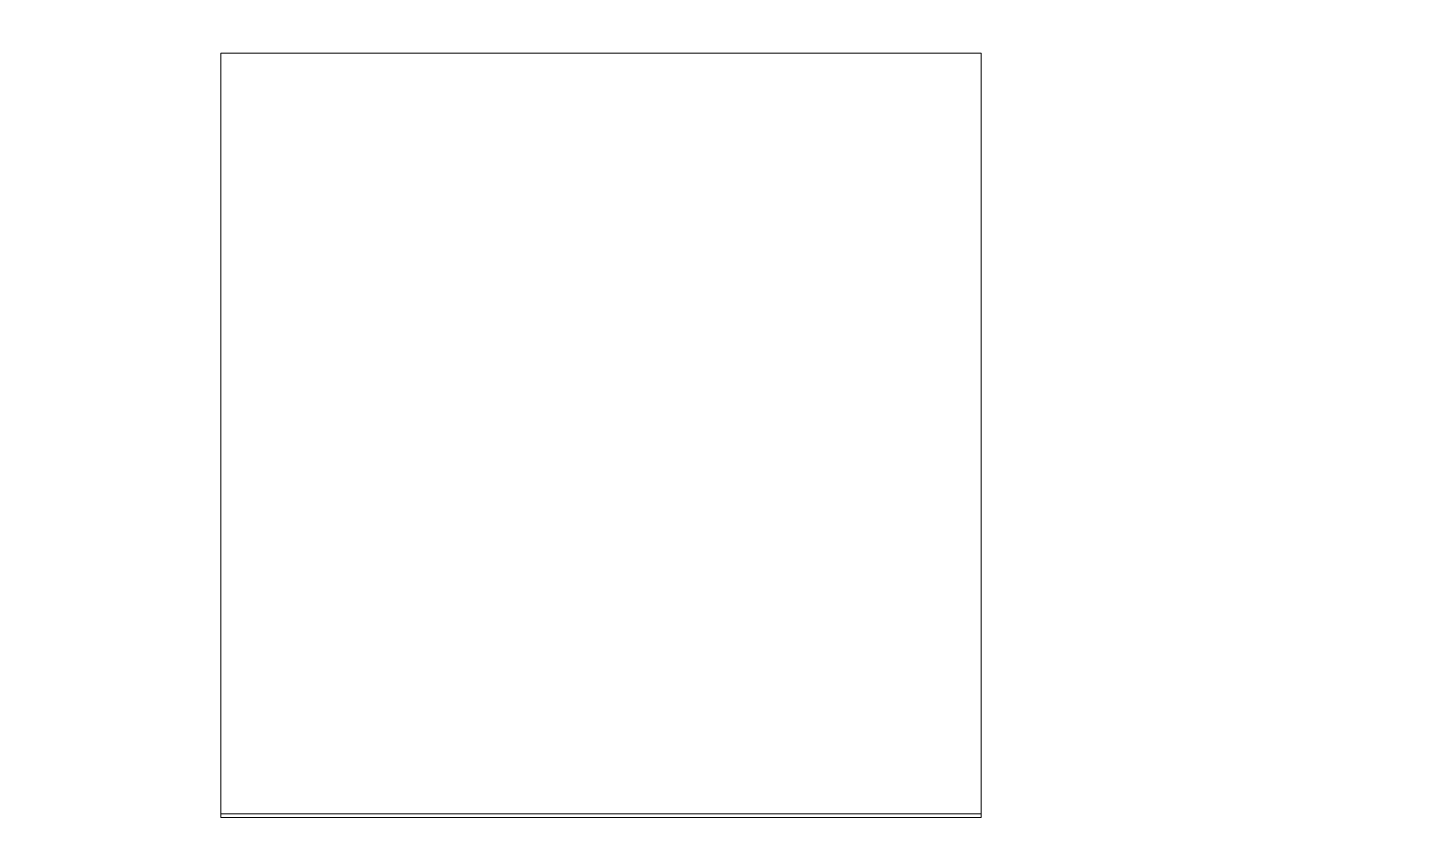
# Model space of a CAD drawing. Header units: millimetres. Extents: x 1359 to 3577, y 1336 to 3557.
# Drawn here: x 2571.012 to 2575.03, y 3324.925 to 3327.255 of the extents above; entities that cross this region are included whole.
import ezdxf

# ---------------------------------------------------------------- set-up
doc = ezdxf.new("R2010")
doc.units = ezdxf.units.MM
doc.set_wipeout_variables(frame=1)
doc.layers.add('000-PI-Oprema', color=30, linetype='Continuous', lineweight=5)

msp = doc.modelspace()

# ---------------------------------------------------------------- linework, layer by layer
for p, q in [((2706.5713, 3326.083), (2546.5713, 3326.083)), ((2706.5713, 3326.0218), (2546.5713, 3326.0218))]:
    msp.add_line(p, q)

# ---------------------------------------------------------------- next in the draw order: wipeouts: each hides what was drawn before it
msp.add_wipeout([(2556.5712, 3330.083), (2626.3712, 3330.083), (2626.3713, 3183.083), (2556.5713, 3183.083)])

# ---------------------------------------------------------------- next in the draw order: linework, layer by layer
at = {"layer": '000-PI-Oprema', "color": 0, "linetype": 'ByBlock', "lineweight": 0}
for p, q in [((2573.7713, 3327.1816), (2571.5713, 3327.1816)), ((2571.5713, 3327.1816), (2571.5713, 3324.9813)), ((2573.7713, 3327.1816), (2571.5713, 3327.1816)), ((2571.5713, 3327.1816), (2571.5713, 3324.9813)), ((2573.7713, 3324.9813), (2573.7713, 3327.1816)), ((2573.7713, 3324.9813), (2573.7713, 3327.1816)), ((2571.5713, 3324.9813), (2573.7713, 3324.9813)), ((2571.5713, 3324.9813), (2571.5713, 3324.9703)), ((2571.5713, 3324.9813), (2573.7713, 3324.9813)), ((2571.5713, 3324.9813), (2571.5713, 3324.9703)), ((2573.7713, 3324.9703), (2571.5713, 3324.9703)), ((2573.7713, 3324.9703), (2571.5713, 3324.9703)), ((2573.7713, 3324.9813), (2573.7713, 3324.9703)), ((2573.7713, 3324.9813), (2573.7713, 3324.9703))]:
    msp.add_line(p, q, dxfattribs=at)

doc.saveas('drawing.dxf')
